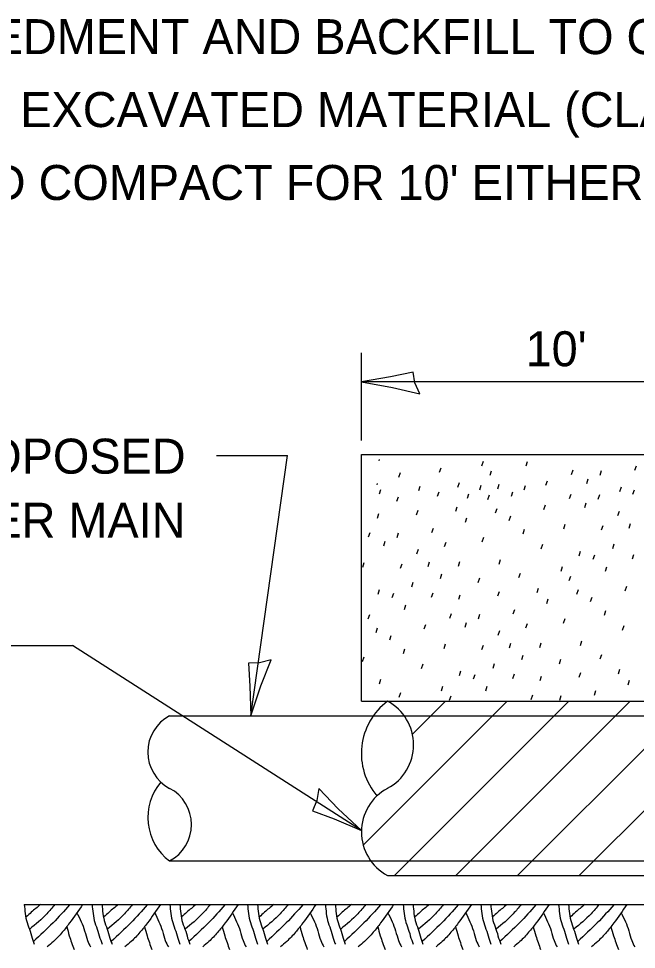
# Model space of a CAD drawing. Extents: x 2133490 to 2172050, y 2138301 to 2145980.
# Drawn here: x 2145011.8 to 2145117.6, y 2138653.4 to 2138813 of the extents above; entities that cross this region are included whole.
import ezdxf

# ---------------------------------------------------------------- set-up
doc = ezdxf.new("R2010")
doc.units = 0
for name, color, linetype in [('Design_PR_Roadway Dimensions', 7, 'Continuous'), ('Design_PR_Roadway Notes', 7, 'Continuous'), ('Drainage_PR', 7, 'Continuous'), ('Level 23', 7, 'Continuous'), ('Utilities_PR_Underground Water', 7, 'Continuous'), ('XSC_Exist Ground', 7, 'Continuous'), ('XSC_Subbase1', 7, 'Continuous'), ('XSC_Subbase2', 7, 'Continuous')]:
    doc.layers.add(name, color=color, linetype=linetype)

msp = doc.modelspace()

# ---------------------------------------------------------------- linework, layer by layer
at = {"layer": 'Design_PR_Roadway Dimensions'}
for p, q in [((2145070.52, 2138740.64), (2145070.52, 2138755.68)), ((2145145.19, 2138750.7), (2145070.52, 2138750.7)), ((2145045.72, 2138738.06), (2145057.86, 2138738.06)), ((2145051.59, 2138693.45), (2145057.86, 2138738.06)), ((2145008.86, 2138705.5), (2145021, 2138705.5)), ((2145070.52, 2138673.8), (2145021, 2138705.5))]:
    msp.add_line(p, q, dxfattribs=at)
at = {"layer": 'Drainage_PR'}
for p, q in [((2145070.83, 2138671.28), (2145095.48, 2138695.94)), ((2145075, 2138695.94), (2145240.27, 2138695.94)), ((2145076.17, 2138666.07), (2145106.04, 2138695.94)), ((2145079.28, 2138690.3), (2145084.93, 2138695.94)), ((2145086.73, 2138666.07), (2145116.6, 2138695.94)), ((2145097.29, 2138666.07), (2145127.16, 2138695.94)), ((2145107.85, 2138666.07), (2145137.72, 2138695.94)), ((2145075, 2138666.07), (2145240.27, 2138666.07))]:
    msp.add_line(p, q, dxfattribs=at)
for centre, radius, start, end in [((2145081.72, 2138686.98), 11.2, 126.8699, 220.4415), ((2145071.02, 2138688.48), 8.46, 298.0725, 61.9275), ((2145078.98, 2138673.54), 8.46, 118.0725, 241.9275)]:
    msp.add_arc(centre, radius, start, end, dxfattribs=at)
at = {"layer": 'Level 23'}
for points in [[(2145080.52, 2138748.61), (2145079.7, 2138750.53), (2145079.39, 2138752.37), (2145075.52, 2138751.57), (2145070.52, 2138750.7), (2145075.85, 2138749.73)], [(2145055.06, 2138703.06), (2145053.04, 2138702.52), (2145051.17, 2138702.47), (2145051.43, 2138698.52), (2145051.59, 2138693.45), (2145053.3, 2138698.6)], [(2145063.23, 2138680.96), (2145062.88, 2138678.9), (2145062.15, 2138677.18), (2145065.84, 2138675.77), (2145070.52, 2138673.8), (2145066.55, 2138677.5)]]:
    msp.add_lwpolyline(points, close=True, dxfattribs=at)
at = {"layer": 'Utilities_PR_Underground Water'}
for p, q in [((2145037.66, 2138693.45), (2145277.6, 2138693.45)), ((2145037.66, 2138668.56), (2145277.6, 2138668.56))]:
    msp.add_line(p, q, dxfattribs=at)
for centre, radius, start, end in [((2145040.98, 2138687.23), 7.05, 118.0725, 241.9275), ((2145043.26, 2138676.03), 9.33, 139.5585, 233.1301), ((2145034.35, 2138674.79), 7.05, 298.0725, 61.9275)]:
    msp.add_arc(centre, radius, start, end, dxfattribs=at)
at = {"layer": 'XSC_Exist Ground'}
msp.add_line((2145012.77, 2138661.1), (2145302.49, 2138661.1), dxfattribs=at)
msp.add_line((2145012.77, 2138661.1), (2145302.49, 2138661.1), dxfattribs=at)
msp.add_lwpolyline([(2145012.77, 2138661.1), (2145302.49, 2138661.1)], dxfattribs=at)
for points in [[(2145012.77, 2138661.1), (2145012.92, 2138659.56), (2145013.25, 2138658), (2145013.77, 2138656.5), (2145014.24, 2138654.96), (2145014.48, 2138654.32)], [(2145015.54, 2138661.1), (2145013.97, 2138659.77), (2145013.09, 2138658.97)], [(2145017.99, 2138661.08), (2145016.63, 2138659.51), (2145013.7, 2138656.88)], [(2145020.51, 2138661.05), (2145017.69, 2138657.94), (2145014.34, 2138654.78)], [(2145022.76, 2138661.08), (2145020.52, 2138657.93), (2145019.26, 2138656.33), (2145017.76, 2138654.76), (2145016.7, 2138653.85)], [(2145024.39, 2138661.1), (2145024.54, 2138659.56), (2145024.87, 2138658), (2145025.39, 2138656.5), (2145025.86, 2138654.96), (2145026.1, 2138654.32)], [(2145026.1, 2138661.1), (2145026.24, 2138659.56), (2145026.57, 2138658), (2145027.1, 2138656.5), (2145027.56, 2138654.96), (2145027.8, 2138654.32)], [(2145028.86, 2138661.1), (2145027.29, 2138659.77), (2145026.41, 2138658.97)], [(2145031.31, 2138661.08), (2145029.95, 2138659.51), (2145027.02, 2138656.88)], [(2145033.83, 2138661.05), (2145031.01, 2138657.94), (2145027.66, 2138654.78)], [(2145036.09, 2138661.08), (2145033.85, 2138657.93), (2145032.58, 2138656.33), (2145031.08, 2138654.76), (2145030.02, 2138653.85)], [(2145037.71, 2138661.1), (2145037.86, 2138659.56), (2145038.19, 2138658), (2145038.71, 2138656.5), (2145039.18, 2138654.96), (2145039.42, 2138654.32)], [(2145039.42, 2138661.1), (2145039.57, 2138659.56), (2145039.89, 2138658), (2145040.42, 2138656.5), (2145040.88, 2138654.96), (2145041.12, 2138654.32)], [(2145042.18, 2138661.1), (2145040.61, 2138659.77), (2145039.73, 2138658.97)], [(2145044.63, 2138661.08), (2145043.27, 2138659.51), (2145040.34, 2138656.88)], [(2145047.15, 2138661.05), (2145044.33, 2138657.94), (2145040.98, 2138654.78)], [(2145049.41, 2138661.08), (2145047.17, 2138657.93), (2145045.9, 2138656.33), (2145044.4, 2138654.76), (2145043.34, 2138653.85)], [(2145051.03, 2138661.1), (2145051.18, 2138659.56), (2145051.51, 2138658), (2145052.04, 2138656.5), (2145052.5, 2138654.96), (2145052.74, 2138654.32)], [(2145052.74, 2138661.1), (2145052.89, 2138659.56), (2145053.22, 2138658), (2145053.74, 2138656.5), (2145054.2, 2138654.96), (2145054.44, 2138654.32)], [(2145055.5, 2138661.1), (2145053.93, 2138659.77), (2145053.05, 2138658.97)], [(2145057.95, 2138661.08), (2145056.59, 2138659.51), (2145053.66, 2138656.88)], [(2145060.47, 2138661.05), (2145057.65, 2138657.94), (2145054.31, 2138654.78)], [(2145062.73, 2138661.08), (2145060.49, 2138657.93), (2145059.22, 2138656.33), (2145057.73, 2138654.76), (2145056.67, 2138653.85)], [(2145064.36, 2138661.1), (2145064.51, 2138659.56), (2145064.83, 2138658), (2145065.36, 2138656.5), (2145065.82, 2138654.96), (2145066.06, 2138654.32)], [(2145066.06, 2138661.1), (2145066.21, 2138659.56), (2145066.54, 2138658), (2145067.06, 2138656.5), (2145067.52, 2138654.96), (2145067.76, 2138654.32)], [(2145068.82, 2138661.1), (2145067.25, 2138659.77), (2145066.37, 2138658.97)], [(2145071.27, 2138661.08), (2145069.91, 2138659.51), (2145066.98, 2138656.88)], [(2145073.79, 2138661.05), (2145070.97, 2138657.94), (2145067.63, 2138654.78)], [(2145076.05, 2138661.08), (2145073.81, 2138657.93), (2145072.54, 2138656.33), (2145071.05, 2138654.76), (2145069.99, 2138653.85)], [(2145077.68, 2138661.1), (2145077.83, 2138659.56), (2145078.16, 2138658), (2145078.68, 2138656.5), (2145079.14, 2138654.96), (2145079.38, 2138654.32)], [(2145079.38, 2138661.1), (2145079.53, 2138659.56), (2145079.86, 2138658), (2145080.38, 2138656.5), (2145080.84, 2138654.96), (2145081.08, 2138654.32)], [(2145082.14, 2138661.1), (2145080.57, 2138659.77), (2145079.69, 2138658.97)], [(2145084.59, 2138661.08), (2145083.23, 2138659.51), (2145080.31, 2138656.88)], [(2145087.12, 2138661.05), (2145084.29, 2138657.94), (2145080.95, 2138654.78)], [(2145089.37, 2138661.08), (2145087.13, 2138657.93), (2145085.86, 2138656.33), (2145084.37, 2138654.76), (2145083.31, 2138653.85)], [(2145091, 2138661.1), (2145091.15, 2138659.56), (2145091.48, 2138658), (2145092, 2138656.5), (2145092.46, 2138654.96), (2145092.7, 2138654.32)], [(2145092.7, 2138661.1), (2145092.85, 2138659.56), (2145093.18, 2138658), (2145093.7, 2138656.5), (2145094.16, 2138654.96), (2145094.4, 2138654.32)], [(2145095.46, 2138661.1), (2145093.9, 2138659.77), (2145093.01, 2138658.97)], [(2145097.91, 2138661.08), (2145096.55, 2138659.51), (2145093.63, 2138656.88)], [(2145100.44, 2138661.05), (2145097.61, 2138657.94), (2145094.27, 2138654.78)], [(2145102.69, 2138661.08), (2145100.45, 2138657.93), (2145099.18, 2138656.33), (2145097.69, 2138654.76), (2145096.63, 2138653.85)], [(2145104.32, 2138661.1), (2145104.47, 2138659.56), (2145104.8, 2138658), (2145105.32, 2138656.5), (2145105.78, 2138654.96), (2145106.02, 2138654.32)], [(2145106.02, 2138661.1), (2145106.17, 2138659.56), (2145106.5, 2138658), (2145107.02, 2138656.5), (2145107.49, 2138654.96), (2145107.72, 2138654.32)], [(2145108.78, 2138661.1), (2145107.22, 2138659.77), (2145106.34, 2138658.97)], [(2145111.23, 2138661.08), (2145109.87, 2138659.51), (2145106.95, 2138656.88)], [(2145113.76, 2138661.05), (2145110.94, 2138657.94), (2145107.59, 2138654.78)], [(2145116.01, 2138661.08), (2145113.77, 2138657.93), (2145112.5, 2138656.33), (2145111.01, 2138654.76), (2145109.95, 2138653.85)], [(2145021.78, 2138659.69), (2145023.11, 2138656.56), (2145023.6, 2138654.93), (2145024.12, 2138653.82)], [(2145035.1, 2138659.69), (2145036.43, 2138656.56), (2145036.92, 2138654.93), (2145037.45, 2138653.82)], [(2145048.42, 2138659.69), (2145049.75, 2138656.56), (2145050.24, 2138654.93), (2145050.77, 2138653.82)], [(2145061.74, 2138659.69), (2145063.07, 2138656.56), (2145063.56, 2138654.93), (2145064.09, 2138653.82)], [(2145075.06, 2138659.69), (2145076.39, 2138656.56), (2145076.89, 2138654.93), (2145077.41, 2138653.82)], [(2145088.38, 2138659.69), (2145089.71, 2138656.56), (2145090.21, 2138654.93), (2145090.73, 2138653.82)], [(2145101.71, 2138659.69), (2145103.04, 2138656.56), (2145103.53, 2138654.93), (2145104.05, 2138653.82)], [(2145115.03, 2138659.69), (2145116.36, 2138656.56), (2145116.85, 2138654.93), (2145117.37, 2138653.82)], [(2145020.05, 2138657.29), (2145020.48, 2138655.73), (2145021.3, 2138653.4)], [(2145033.37, 2138657.29), (2145033.8, 2138655.73), (2145034.62, 2138653.4)], [(2145046.69, 2138657.29), (2145047.12, 2138655.73), (2145047.94, 2138653.4)], [(2145060.01, 2138657.29), (2145060.44, 2138655.73), (2145061.26, 2138653.4)], [(2145073.33, 2138657.29), (2145073.76, 2138655.73), (2145074.59, 2138653.4)], [(2145086.65, 2138657.29), (2145087.09, 2138655.73), (2145087.91, 2138653.4)], [(2145099.97, 2138657.29), (2145100.41, 2138655.73), (2145101.23, 2138653.4)], [(2145113.29, 2138657.29), (2145113.73, 2138655.73), (2145114.55, 2138653.4)]]:
    msp.add_spline(points, degree=3, dxfattribs=at)
at = {"layer": 'XSC_Subbase1'}
for p, q in [((2145073.56, 2138737.16), (2145073.64, 2138737.4)), ((2145091.17, 2138736.3), (2145091.42, 2138737.08)), ((2145098.76, 2138736.28), (2145099.01, 2138737.06)), ((2145076.95, 2138734.35), (2145077.2, 2138735.13)), ((2145083.93, 2138735.19), (2145084.19, 2138735.97)), ((2145092.56, 2138734.67), (2145092.81, 2138735.45)), ((2145106.53, 2138734.79), (2145106.79, 2138735.58)), ((2145111.44, 2138734.7), (2145111.69, 2138735.48)), ((2145117.39, 2138735.54), (2145117.64, 2138736.32)), ((2145087.06, 2138732.63), (2145087.31, 2138733.41)), ((2145102.15, 2138732.95), (2145102.41, 2138733.72)), ((2145109.14, 2138733.27), (2145109.39, 2138734.05)), ((2145073.21, 2138733.04), (2145073.29, 2138733.28)), ((2145073.62, 2138731.47), (2145073.87, 2138732.25)), ((2145080.34, 2138732.05), (2145080.59, 2138732.83)), ((2145083.58, 2138731.07), (2145083.84, 2138731.84)), ((2145090.82, 2138732.17), (2145091.07, 2138732.95)), ((2145093.88, 2138732.35), (2145094.13, 2138733.13)), ((2145096.22, 2138731.08), (2145096.47, 2138731.86)), ((2145098.41, 2138732.16), (2145098.66, 2138732.94)), ((2145114.83, 2138731.89), (2145115.08, 2138732.67)), ((2145117.04, 2138731.41), (2145117.29, 2138732.19)), ((2145076.6, 2138730.22), (2145076.86, 2138731)), ((2145088.71, 2138730.75), (2145088.96, 2138731.52)), ((2145092.21, 2138730.54), (2145092.46, 2138731.33)), ((2145106.18, 2138730.67), (2145106.44, 2138731.45)), ((2145111.09, 2138730.58), (2145111.35, 2138731.36)), ((2145079.99, 2138727.92), (2145080.24, 2138728.71)), ((2145086.71, 2138728.5), (2145086.96, 2138729.28)), ((2145093.53, 2138728.22), (2145093.78, 2138729)), ((2145101.8, 2138728.83), (2145102.06, 2138729.6)), ((2145108.79, 2138729.14), (2145109.04, 2138729.93)), ((2145073.27, 2138727.35), (2145073.52, 2138728.12)), ((2145088.36, 2138726.62), (2145088.61, 2138727.4)), ((2145095.87, 2138726.95), (2145096.12, 2138727.73)), ((2145114.48, 2138727.77), (2145114.73, 2138728.54)), ((2145082.61, 2138724.84), (2145082.86, 2138725.62)), ((2145098.22, 2138724.65), (2145098.47, 2138725.42)), ((2145105.2, 2138725.49), (2145105.45, 2138726.27)), ((2145111.67, 2138725.3), (2145111.93, 2138726.07)), ((2145116.4, 2138725.62), (2145116.65, 2138726.41)), ((2145071.75, 2138724.1), (2145072.01, 2138724.89)), ((2145076.66, 2138724.01), (2145076.91, 2138724.79)), ((2145091.24, 2138723.29), (2145091.49, 2138724.06)), ((2145074.36, 2138722.57), (2145074.6, 2138723.36)), ((2145084.79, 2138722.45), (2145085.03, 2138723.23)), ((2145101.35, 2138722.09), (2145101.6, 2138722.86)), ((2145113.6, 2138722.12), (2145113.85, 2138722.9)), ((2145080.05, 2138721.2), (2145080.3, 2138721.98)), ((2145107.83, 2138720.85), (2145108.09, 2138721.64)), ((2145110.25, 2138720.28), (2145110.5, 2138721.05)), ((2145116.98, 2138720.34), (2145117.23, 2138721.12)), ((2145070.77, 2138718.92), (2145071.02, 2138719.7)), ((2145077.24, 2138718.73), (2145077.49, 2138719.5)), ((2145081.96, 2138719.06), (2145082.22, 2138719.84)), ((2145087.14, 2138719.11), (2145087.4, 2138719.89)), ((2145094.13, 2138719.43), (2145094.38, 2138720.21)), ((2145104.75, 2138718.24), (2145105, 2138719.02)), ((2145112.34, 2138718.22), (2145112.59, 2138719)), ((2145084.06, 2138717), (2145084.31, 2138717.79)), ((2145097.51, 2138717.13), (2145097.77, 2138717.91)), ((2145106.14, 2138716.61), (2145106.4, 2138717.39)), ((2145079.16, 2138715.55), (2145079.42, 2138716.33)), ((2145090.54, 2138716.29), (2145090.79, 2138717.07)), ((2145073.4, 2138714.29), (2145073.65, 2138715.07)), ((2145075.82, 2138713.71), (2145076.07, 2138714.48)), ((2145082.55, 2138713.77), (2145082.8, 2138714.55)), ((2145093.92, 2138713.99), (2145094.17, 2138714.77)), ((2145100.65, 2138714.57), (2145100.89, 2138715.35)), ((2145107.46, 2138714.29), (2145107.71, 2138715.07)), ((2145115.74, 2138714.89), (2145115.99, 2138715.67)), ((2145087.2, 2138713.41), (2145087.45, 2138714.19)), ((2145102.3, 2138712.69), (2145102.55, 2138713.47)), ((2145109.8, 2138713.02), (2145110.05, 2138713.8)), ((2145070.52, 2138712.3), (2145070.57, 2138712.45)), ((2145077.91, 2138711.66), (2145078.16, 2138712.44)), ((2145096.54, 2138710.91), (2145096.79, 2138711.69)), ((2145112.15, 2138710.71), (2145112.41, 2138711.49)), ((2145071.71, 2138710.04), (2145071.96, 2138710.82)), ((2145085.68, 2138710.17), (2145085.94, 2138710.96)), ((2145088.29, 2138708.64), (2145088.54, 2138709.43)), ((2145090.6, 2138710.08), (2145090.84, 2138710.86)), ((2145105.18, 2138709.35), (2145105.43, 2138710.13)), ((2145073.03, 2138707.72), (2145073.28, 2138708.5)), ((2145081.3, 2138708.33), (2145081.56, 2138709.1)), ((2145093.98, 2138707.26), (2145094.23, 2138708.05)), ((2145098.72, 2138708.52), (2145098.97, 2138709.29)), ((2145115.28, 2138708.15), (2145115.53, 2138708.93)), ((2145075.37, 2138706.45), (2145075.62, 2138707.23)), ((2145108.07, 2138705.5), (2145108.31, 2138706.28)), ((2145077.72, 2138704.15), (2145077.97, 2138704.92)), ((2145084.7, 2138704.99), (2145084.95, 2138705.77)), ((2145091.17, 2138704.79), (2145091.43, 2138705.57)), ((2145095.89, 2138705.12), (2145096.15, 2138705.91)), ((2145101.07, 2138705.18), (2145101.33, 2138705.95)), ((2145070.74, 2138702.78), (2145070.99, 2138703.57)), ((2145097.99, 2138703.07), (2145098.24, 2138703.86)), ((2145104.47, 2138702.36), (2145104.72, 2138703.14)), ((2145111.44, 2138703.2), (2145111.7, 2138703.98)), ((2145080.85, 2138701.58), (2145081.1, 2138702.37)), ((2145093.09, 2138701.62), (2145093.35, 2138702.4)), ((2145087.33, 2138700.35), (2145087.59, 2138701.14)), ((2145089.75, 2138699.78), (2145090, 2138700.55)), ((2145096.48, 2138699.84), (2145096.73, 2138700.62)), ((2145101.13, 2138699.48), (2145101.38, 2138700.26)), ((2145107.85, 2138700.06), (2145108.11, 2138700.84)), ((2145114.58, 2138700.64), (2145114.83, 2138701.42)), ((2145073.63, 2138698.93), (2145073.88, 2138699.71)), ((2145084.25, 2138697.74), (2145084.5, 2138698.52)), ((2145091.84, 2138697.72), (2145092.09, 2138698.5)), ((2145116.23, 2138698.76), (2145116.48, 2138699.54)), ((2145077.01, 2138696.63), (2145077.27, 2138697.41)), ((2145085.64, 2138696.11), (2145085.9, 2138696.89)), ((2145099.62, 2138696.24), (2145099.87, 2138697.02)), ((2145104.53, 2138696.15), (2145104.78, 2138696.93)), ((2145110.47, 2138696.98), (2145110.72, 2138697.76))]:
    msp.add_line(p, q, dxfattribs=at)
at = {"layer": 'XSC_Subbase2'}
for p, q in [((2145070.52, 2138738.25), (2145244.75, 2138738.25)), ((2145070.52, 2138695.94), (2145070.52, 2138738.25)), ((2145070.52, 2138695.94), (2145075, 2138695.94))]:
    msp.add_line(p, q, dxfattribs=at)

# ---------------------------------------------------------------- texts
at = {"layer": 'Design_PR_Roadway Notes'}
for s, p in [('PROPOSED ', (2144994.93, 2138734.95)), ('WATER MAIN ', (2144989.13, 2138723.97))]:
    msp.add_text(s, height=6, dxfattribs=at).set_placement(p)
at = {"layer": 'Level 23'}
for s, p in [('OMIT GRANULAR EMBEDMENT AND BACKFILL TO ONE FOOT OVER TOP OF', (2144920.7, 2138806.86)), ('WATER MAIN AND USE EXCAVATED MATERIAL (CLASS IV) AS APPROVED', (2144920.7, 2138794.36)), ("BY THE ENGINEER AND COMPACT FOR 10' EITHERSIDE OF SEWER LINE.", (2144920.7, 2138781.86)), ("10'", (2145098.66, 2138753.36))]:
    msp.add_text(s, height=6, dxfattribs=at).set_placement(p)

doc.saveas('drawing.dxf')
